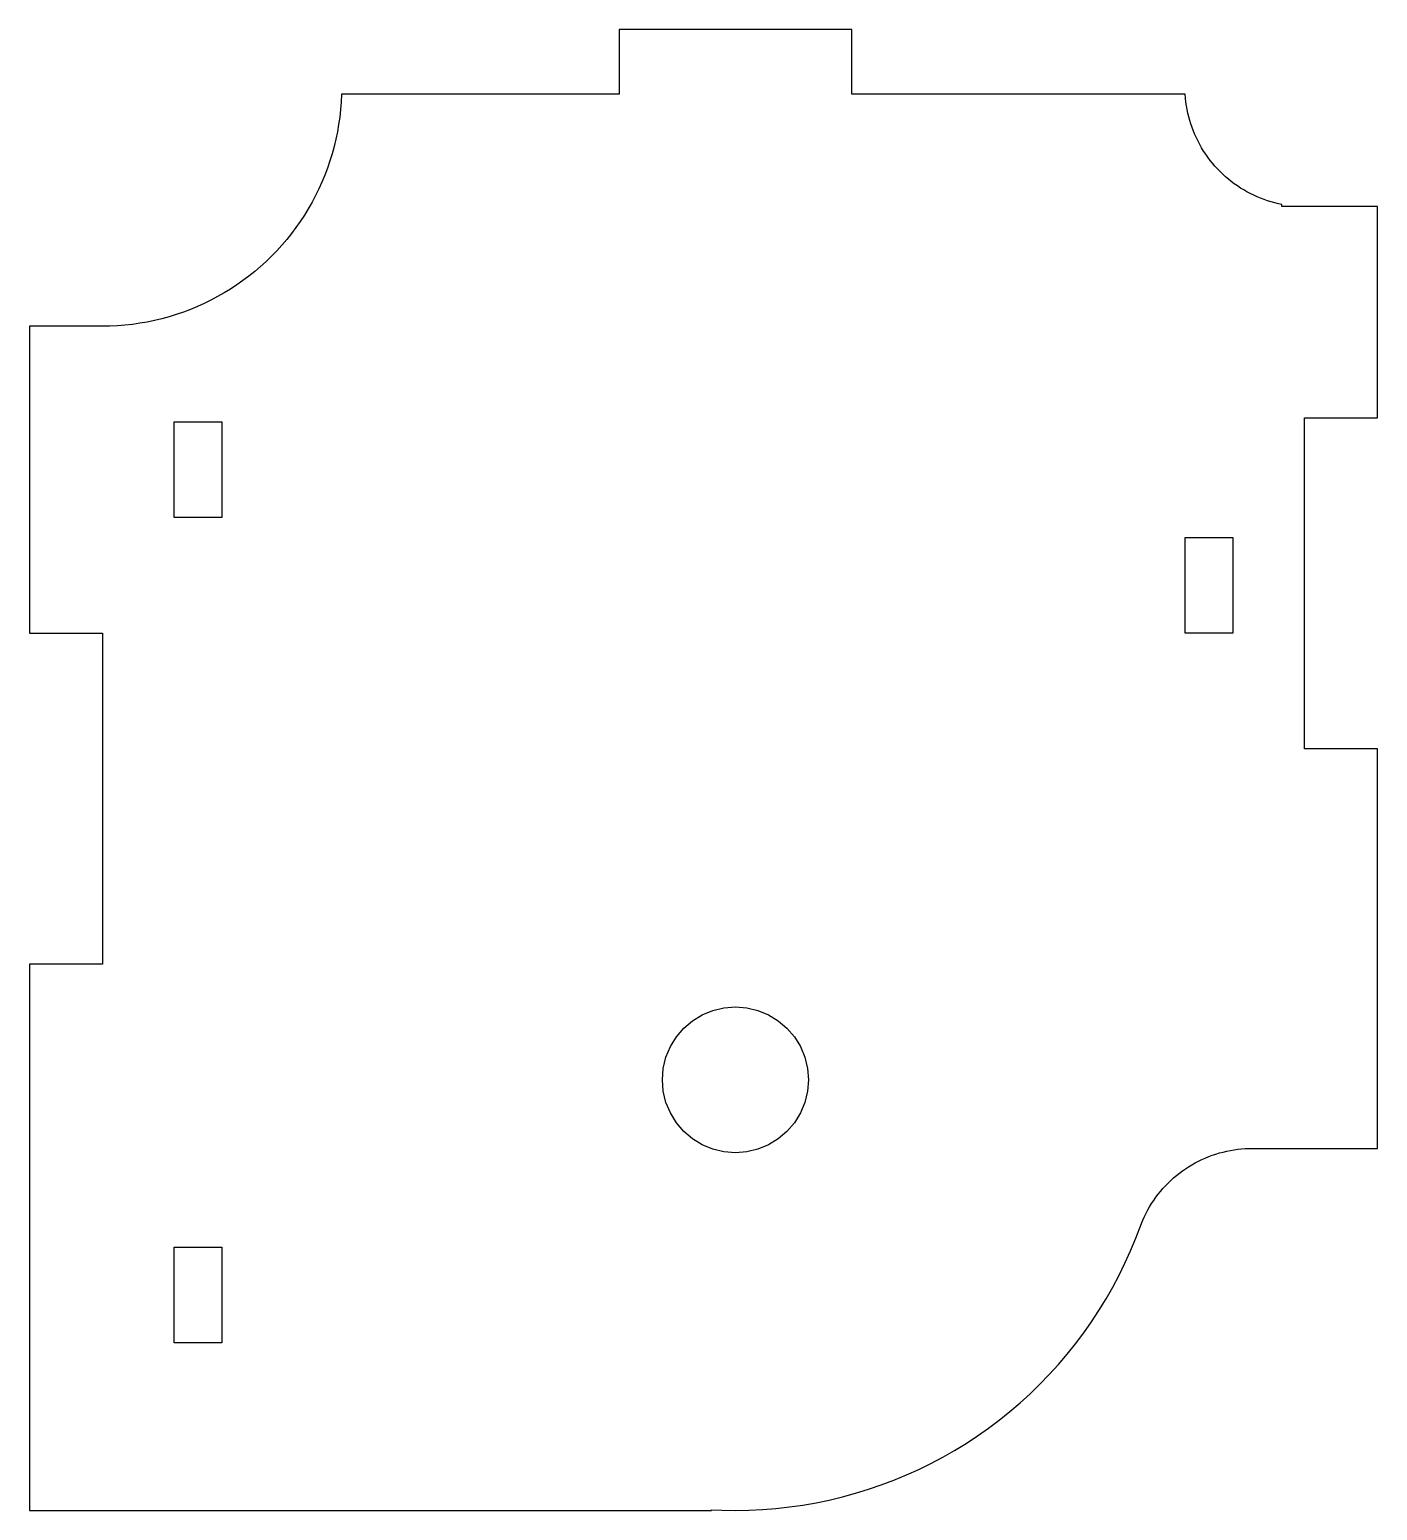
# Model space of a CAD drawing. Header units: metres. Extents: x -26.6 to 29.8, y -18 to 43.9.
import ezdxf

# ---------------------------------------------------------------- set-up
doc = ezdxf.new("R2010")
doc.units = ezdxf.units.M

msp = doc.modelspace()

# ---------------------------------------------------------------- linework, layer by layer
for p, q in [((7.81377, 43.9), (-1.90973, 43.9)), ((-1.90973, 43.9), (-1.90973, 41.2)), ((7.81377, 41.2), (7.81377, 43.9)), ((-13.5291, 40.8721), (-13.5537, 40.5589)), ((-13.5141, 41.2), (-13.5291, 40.8721)), ((-1.90973, 41.2), (-13.5141, 41.2)), ((21.7572, 41.2), (7.81377, 41.2)), ((21.7702, 41.0294), (21.7572, 41.2)), ((21.7874, 40.8733), (21.7702, 41.0294)), ((21.8095, 40.7178), (21.7874, 40.8733)), ((-13.5882, 40.2467), (-13.6325, 39.9357)), ((-13.5537, 40.5589), (-13.5882, 40.2467)), ((21.8365, 40.5631), (21.8095, 40.7178)), ((21.8684, 40.4093), (21.8365, 40.5631)), ((21.905, 40.2565), (21.8684, 40.4093)), ((21.9465, 40.105), (21.905, 40.2565)), ((-13.6865, 39.6262), (-13.7502, 39.3186)), ((-13.6325, 39.9357), (-13.6865, 39.6262)), ((21.9927, 39.9549), (21.9465, 40.105)), ((22.0435, 39.8063), (21.9927, 39.9549)), ((22.0991, 39.6594), (22.0435, 39.8063)), ((22.1592, 39.5143), (22.0991, 39.6594)), ((-13.8235, 39.0131), (-13.9064, 38.7101)), ((-13.7502, 39.3186), (-13.8235, 39.0131)), ((22.2238, 39.3711), (22.1592, 39.5143)), ((22.2929, 39.23), (22.2238, 39.3711)), ((22.3664, 39.0912), (22.2929, 39.23)), ((22.4442, 38.9548), (22.3664, 39.0912)), ((-13.9988, 38.4098), (-14.1005, 38.1126)), ((-13.9064, 38.7101), (-13.9988, 38.4098)), ((22.5263, 38.8209), (22.4442, 38.9548)), ((22.6126, 38.6896), (22.5263, 38.8209)), ((22.7029, 38.5611), (22.6126, 38.6896)), ((22.7972, 38.4355), (22.7029, 38.5611)), ((22.8954, 38.3129), (22.7972, 38.4355)), ((-14.2116, 37.8187), (-14.3318, 37.5285)), ((-14.1005, 38.1126), (-14.2116, 37.8187)), ((22.9974, 38.1934), (22.8954, 38.3129)), ((23.1031, 38.0773), (22.9974, 38.1934)), ((23.2124, 37.9645), (23.1031, 38.0773)), ((23.3252, 37.8551), (23.2124, 37.9645)), ((23.4414, 37.7494), (23.3252, 37.8551)), ((-14.4611, 37.2422), (-14.5993, 36.9601)), ((-14.3318, 37.5285), (-14.4611, 37.2422)), ((23.5608, 37.6474), (23.4414, 37.7494)), ((23.6834, 37.5492), (23.5608, 37.6474)), ((23.809, 37.4549), (23.6834, 37.5492)), ((23.9375, 37.3646), (23.809, 37.4549)), ((24.0688, 37.2784), (23.9375, 37.3646)), ((24.2028, 37.1963), (24.0688, 37.2784)), ((24.3392, 37.1185), (24.2028, 37.1963)), ((-14.7463, 36.6824), (-14.9019, 36.4096)), ((-14.5993, 36.9601), (-14.7463, 36.6824)), ((24.478, 37.045), (24.3392, 37.1185)), ((24.6191, 36.9759), (24.478, 37.045)), ((24.7622, 36.9112), (24.6191, 36.9759)), ((24.9073, 36.8511), (24.7622, 36.9112)), ((25.0543, 36.7956), (24.9073, 36.8511)), ((25.2029, 36.7447), (25.0543, 36.7956)), ((25.353, 36.6985), (25.2029, 36.7447)), ((25.5045, 36.6571), (25.353, 36.6985)), ((25.6572, 36.6204), (25.5045, 36.6571)), ((25.7899, 36.593), (25.6572, 36.6204)), ((25.7899, 36.5), (25.7899, 36.593)), ((-15.0661, 36.1417), (-15.2385, 35.8792)), ((-14.9019, 36.4096), (-15.0661, 36.1417)), ((29.7898, 36.5), (25.7899, 36.5)), ((29.7898, 27.6667), (29.7898, 36.5)), ((-15.6078, 35.3709), (-15.8042, 35.1257)), ((-15.4192, 35.6221), (-15.6078, 35.3709)), ((-15.2385, 35.8792), (-15.4192, 35.6221)), ((-16.0082, 34.8869), (-16.2197, 34.6545)), ((-15.8042, 35.1257), (-16.0082, 34.8869)), ((-16.6639, 34.2103), (-16.8962, 33.9989)), ((-16.4383, 34.4289), (-16.6639, 34.2103)), ((-16.2197, 34.6545), (-16.4383, 34.4289)), ((-17.3803, 33.5984), (-17.6315, 33.4098)), ((-17.1351, 33.7949), (-17.3803, 33.5984)), ((-16.8962, 33.9989), (-17.1351, 33.7949)), ((-18.4189, 32.8926), (-18.6918, 32.7369)), ((-18.1511, 33.0567), (-18.4189, 32.8926)), ((-17.8885, 33.2292), (-18.1511, 33.0567)), ((-17.6315, 33.4098), (-17.8885, 33.2292)), ((-19.8281, 32.2022), (-20.122, 32.0912)), ((-19.5379, 32.3224), (-19.8281, 32.2022)), ((-19.2516, 32.4517), (-19.5379, 32.3224)), ((-18.9694, 32.5899), (-19.2516, 32.4517)), ((-18.6918, 32.7369), (-18.9694, 32.5899)), ((-22.256, 31.5788), (-22.5683, 31.5444)), ((-21.945, 31.6231), (-22.256, 31.5788)), ((-21.6355, 31.6771), (-21.945, 31.6231)), ((-21.3279, 31.7408), (-21.6355, 31.6771)), ((-21.0224, 31.8142), (-21.3279, 31.7408)), ((-20.7194, 31.897), (-21.0224, 31.8142)), ((-20.4192, 31.9894), (-20.7194, 31.897)), ((-20.122, 32.0912), (-20.4192, 31.9894)), ((-23.5094, 31.5), (-26.5512, 31.5)), ((-26.5512, 31.5), (-26.5512, 18.6667)), ((-23.1952, 31.5049), (-23.5094, 31.5)), ((-22.8814, 31.5197), (-23.1952, 31.5049)), ((-22.5683, 31.5444), (-22.8814, 31.5197)), ((-20.5094, 23.5), (-20.5094, 27.5)), ((-20.5094, 27.5), (-18.5094, 27.5)), ((-18.5094, 27.5), (-18.5094, 23.5)), ((26.748, 13.8333), (26.748, 27.6667)), ((26.748, 27.6667), (29.7898, 27.6667)), ((-18.5094, 23.5), (-20.5094, 23.5)), ((21.748, 18.6667), (21.748, 22.6667)), ((21.748, 22.6667), (23.748, 22.6667)), ((23.748, 22.6667), (23.748, 18.6667)), ((-26.5512, 18.6667), (-23.5094, 18.6667)), ((-23.5094, 18.6667), (-23.5094, 4.83333)), ((23.748, 18.6667), (21.748, 18.6667)), ((29.7898, 13.8333), (26.748, 13.8333)), ((29.7898, -2.8665), (29.7898, 13.8333)), ((-23.5094, 4.83333), (-26.5512, 4.83333)), ((-26.5512, 4.83333), (-26.5512, -18)), ((1.15927, 2.4675), (1.56734, 2.71756)), ((1.56734, 2.71756), (2.00951, 2.90071)), ((2.00951, 2.90071), (2.47488, 3.01244)), ((2.47488, 3.01244), (2.95201, 3.04999)), ((2.95201, 3.04999), (3.42914, 3.01244)), ((3.42914, 3.01244), (3.89452, 2.90071)), ((3.89452, 2.90071), (4.33669, 2.71756)), ((4.33669, 2.71756), (4.74475, 2.4675)), ((0.484512, 1.79274), (0.795334, 2.15666)), ((0.795334, 2.15666), (1.15927, 2.4675)), ((4.74475, 2.4675), (5.10869, 2.15666)), ((5.10869, 2.15666), (5.41951, 1.79274)), ((0.051285, 0.94249), (0.234436, 1.38466)), ((0.234436, 1.38466), (0.484512, 1.79274)), ((5.41951, 1.79274), (5.66959, 1.38466)), ((5.66959, 1.38466), (5.85274, 0.94249)), ((-0.060425, 0.477112), (0.051285, 0.94249)), ((5.85274, 0.94249), (5.96446, 0.477112)), ((-0.097977, 0), (-0.060425, 0.477112)), ((-0.060425, -0.477112), (-0.097977, 0)), ((5.96446, 0.477112), (6.00201, 0)), ((6.00201, 0), (5.96446, -0.477112)), ((0.051285, -0.94249), (-0.060425, -0.477112)), ((5.96446, -0.477112), (5.85274, -0.94249)), ((0.234436, -1.38466), (0.051285, -0.94249)), ((5.85274, -0.94249), (5.66959, -1.38466)), ((0.484512, -1.79274), (0.234436, -1.38466)), ((0.795334, -2.15666), (0.484512, -1.79274)), ((5.41951, -1.79274), (5.10869, -2.15666)), ((5.66959, -1.38466), (5.41951, -1.79274)), ((1.15927, -2.4675), (0.795334, -2.15666)), ((1.56734, -2.71756), (1.15927, -2.4675)), ((4.74475, -2.4675), (4.33669, -2.71756)), ((5.10869, -2.15666), (4.74475, -2.4675)), ((2.00951, -2.90071), (1.56734, -2.71756)), ((2.47488, -3.01244), (2.00951, -2.90071)), ((2.95201, -3.04999), (2.47488, -3.01244)), ((3.42914, -3.01244), (2.95201, -3.04999)), ((3.89452, -2.90071), (3.42914, -3.01244)), ((4.33669, -2.71756), (3.89452, -2.90071)), ((23.0365, -3.10582), (23.1868, -3.06017)), ((23.1868, -3.06017), (23.3384, -3.01924)), ((23.3384, -3.01924), (23.4913, -2.98311)), ((23.4913, -2.98311), (23.6452, -2.9518)), ((23.6452, -2.9518), (23.8, -2.92532)), ((23.8, -2.92532), (23.9556, -2.90373)), ((23.9556, -2.90373), (24.1118, -2.88704)), ((24.1118, -2.88704), (24.2684, -2.87527)), ((24.2684, -2.87527), (24.4253, -2.86841)), ((24.4253, -2.86841), (24.5824, -2.8665)), ((24.5824, -2.8665), (29.7898, -2.8665)), ((21.769, -3.72128), (21.9006, -3.6355)), ((21.9006, -3.6355), (22.0348, -3.55389)), ((22.0348, -3.55389), (22.1715, -3.47655)), ((22.1715, -3.47655), (22.3106, -3.40353)), ((22.3106, -3.40353), (22.4519, -3.33493)), ((22.4519, -3.33493), (22.5952, -3.27078)), ((22.5952, -3.27078), (22.7406, -3.21118)), ((22.7406, -3.21118), (22.8877, -3.15617)), ((22.8877, -3.15617), (23.0365, -3.10582)), ((20.9321, -4.43103), (21.0418, -4.3186)), ((21.0418, -4.3186), (21.155, -4.2097)), ((21.155, -4.2097), (21.2715, -4.10439)), ((21.2715, -4.10439), (21.3913, -4.00281)), ((21.3913, -4.00281), (21.5142, -3.90501)), ((21.5142, -3.90501), (21.6402, -3.81114)), ((21.6402, -3.81114), (21.769, -3.72128)), ((20.4394, -5.04163), (20.5301, -4.91344)), ((20.5301, -4.91344), (20.6249, -4.78816)), ((20.6249, -4.78816), (20.7235, -4.66592)), ((20.7235, -4.66592), (20.826, -4.54683)), ((20.826, -4.54683), (20.9321, -4.43103)), ((20.1179, -5.58096), (20.1918, -5.44241)), ((20.1918, -5.44241), (20.2702, -5.30624)), ((20.2702, -5.30624), (20.3527, -5.17261)), ((20.3527, -5.17261), (20.4394, -5.04163)), ((19.688, -6.62624), (19.9225, -6.00963)), ((19.9225, -6.00963), (19.9831, -5.86472)), ((19.9831, -5.86472), (20.0483, -5.72179)), ((20.0483, -5.72179), (20.1179, -5.58096)), ((19.4716, -7.14865), (19.688, -6.62624)), ((-20.5094, -11), (-20.5094, -7)), ((-20.5094, -7), (-18.5094, -7)), ((-18.5094, -7), (-18.5094, -11)), ((19.2389, -7.66402), (19.4716, -7.14865)), ((18.9901, -8.17181), (19.2389, -7.66402)), ((18.7255, -8.67155), (18.9901, -8.17181)), ((18.1499, -9.64488), (18.4454, -9.16273)), ((18.4454, -9.16273), (18.7255, -8.67155)), ((17.8395, -10.1175), (18.1499, -9.64488)), ((17.5143, -10.5801), (17.8395, -10.1175)), ((-18.5094, -11), (-20.5094, -11)), ((16.8212, -11.4736), (17.1748, -11.0323)), ((17.1748, -11.0323), (17.5143, -10.5801)), ((16.454, -11.9036), (16.8212, -11.4736)), ((15.6799, -12.7279), (16.0734, -12.3218)), ((16.0734, -12.3218), (16.454, -11.9036)), ((15.2739, -13.1214), (15.6799, -12.7279)), ((14.4256, -13.8692), (14.8556, -13.502)), ((14.8556, -13.502), (15.2739, -13.1214)), ((13.5322, -14.5623), (13.9843, -14.2228)), ((13.9843, -14.2228), (14.4256, -13.8692)), ((13.0695, -14.8874), (13.5322, -14.5623)), ((12.1148, -15.4933), (12.5969, -15.1979)), ((12.5969, -15.1979), (13.0695, -14.8874)), ((10.616, -16.2869), (11.1238, -16.0381)), ((11.1238, -16.0381), (11.6236, -15.7735)), ((11.6236, -15.7735), (12.1148, -15.4933)), ((9.57825, -16.736), (10.1007, -16.5196)), ((10.1007, -16.5196), (10.616, -16.2869)), ((7.42844, -17.4345), (7.97385, -17.2853)), ((7.97385, -17.2853), (8.51431, -17.119)), ((8.51431, -17.119), (9.0493, -16.9359)), ((9.0493, -16.9359), (9.57825, -16.736)), ((4.08224, -17.9645), (4.64597, -17.9201)), ((4.64597, -17.9201), (5.20801, -17.8581)), ((5.20801, -17.8581), (5.76784, -17.7784)), ((5.76784, -17.7784), (6.32487, -17.6812)), ((6.32487, -17.6812), (6.87859, -17.5665)), ((6.87859, -17.5665), (7.42844, -17.4345)), ((-26.5512, -18), (1.952, -18)), ((1.952, -17.9706), (2.38661, -17.9911)), ((1.952, -18), (1.952, -17.9706)), ((2.38661, -17.9911), (2.95201, -18)), ((2.95201, -18), (3.51741, -17.9911)), ((3.51741, -17.9911), (4.08224, -17.9645))]:
    msp.add_line(p, q)

doc.saveas('drawing.dxf')
